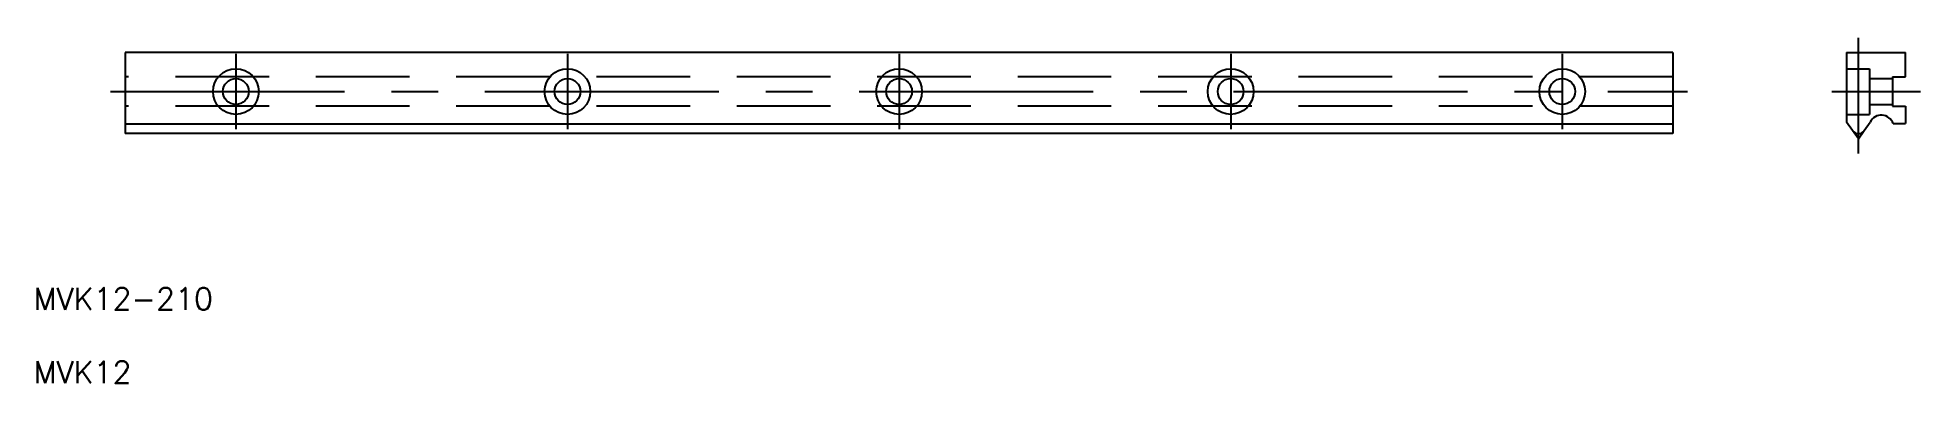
# Model space of a CAD drawing. Extents: x -12 to 244, y -40 to 7.
import ezdxf

# ---------------------------------------------------------------- set-up
doc = ezdxf.new("R2010")
doc.units = 0
for name, pattern in [('CENTER', [50.8, 31.75, -6.35, 6.35, -6.35]), ('DASHED', [19.05, 12.7, -6.35]), ('PHANTOM', [63.5, 31.75, -6.35, 6.35, -6.35, 6.35, -6.35])]:
    doc.linetypes.add(name, pattern=pattern)
doc.layers.get('0').update_dxf_attribs({"linetype": 'CONTINUOUS'})
doc.layers.add('CENTER', color=1, linetype='CENTER')
doc.styles.get("Standard").update_dxf_attribs({"font": 'txt.shx', "height": 3, "bigfont": 'bigfont.shx'})

msp = doc.modelspace()

# ---------------------------------------------------------------- linework, layer by layer
at = {"color": 7, "linetype": 'CONTINUOUS'}
for p, q in [((0, 5.3), (0, -5.7)), ((210, 5.3), (0, 5.3)), ((210, 5.3), (210, -5.7)), ((233.59, 5.3), (233.59, -4.14)), ((233.59, 5.3), (241.59, 5.3)), ((241.59, 2), (241.59, 5.3)), ((239.79, 2), (239.79, -2)), ((239.79, 2), (241.59, 2)), ((239.79, -2), (241.59, -2)), ((241.59, -2), (241.59, -4.35)), ((210, -4.44), (0, -4.44)), ((234.4, -5.29), (233.59, -4.14)), ((235.98, -5.29), (236.79, -4.14)), ((239.89, -4.35), (241.59, -4.35)), ((210, -5.7), (0, -5.7))]:
    msp.add_line(p, q, dxfattribs=at)
at = {"color": 3, "linetype": 'DASHED'}
for p, q in [((233.59, 3.1), (236.69, 3.1)), ((236.69, 3.1), (236.69, -3.1)), ((210, 2), (0, 2)), ((236.69, 1.75), (239.79, 1.75)), ((210, -2), (0, -2)), ((236.69, -1.75), (239.79, -1.75)), ((233.59, -3.1), (236.69, -3.1))]:
    msp.add_line(p, q, dxfattribs=at)
at = {"color": 3, "linetype": 'PHANTOM'}
for q in [(234.4, -5.29), (235.98, -5.29)]:
    msp.add_line((235.19, -6.41), q, dxfattribs=at)
at = {"color": 7, "linetype": 'CONTINUOUS'}
for centre, radius in [((15, 0), 3.1), ((60, 0), 3.1), ((105, 0), 3.1), ((150, 0), 3.1), ((195, 0), 3.1), ((15, 0), 1.75), ((60, 0), 1.75), ((105, 0), 1.75), ((150, 0), 1.75), ((195, 0), 1.75)]:
    msp.add_circle(centre, radius, dxfattribs=at)
for centre, radius, start, end in [((238.3, -4.86), 1.67, 17.6755, 154.6859), ((235.19, -4.73), 0.967, 215.2142, 324.7858)]:
    msp.add_arc(centre, radius, start, end, dxfattribs=at)
at = {"layer": 'CENTER', "color": 1, "linetype": 'CENTER'}
for p, q in [((235.19, -8.41), (235.19, 7.3)), ((15, 5.1), (15, -5.1)), ((60, 5.1), (60, -5.1)), ((105, 5.1), (105, -5.1)), ((150, 5.1), (150, -5.1)), ((195, 5.1), (195, -5.1)), ((-2, 0), (212, 0)), ((231.59, 0), (243.59, 0))]:
    msp.add_line(p, q, dxfattribs=at)

# ---------------------------------------------------------------- texts
at = {"color": 7, "linetype": 'CONTINUOUS'}
for s, p in [('MVK12-210', (-12.41, -29.59)), ('MVK12', (-12.41, -39.55))]:
    msp.add_text(s, height=3, dxfattribs=at).set_placement(p)

doc.saveas('drawing.dxf')
